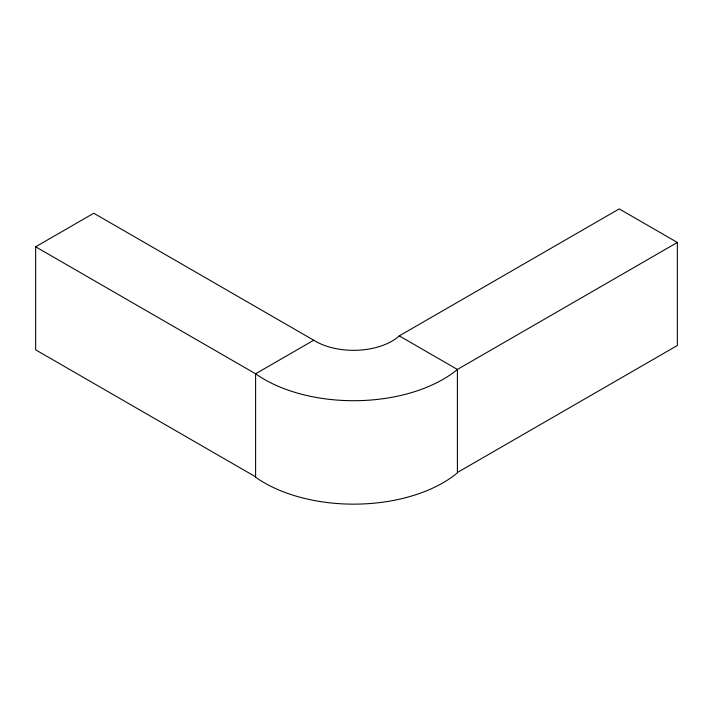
<?xml version="1.0" encoding="UTF-8"?>
<svg xmlns="http://www.w3.org/2000/svg" width="713" height="713" viewBox="0 0 713 713"><rect width="100%" height="100%" fill="white"/><g stroke="black" fill="none" stroke-linecap="round" stroke-linejoin="round"><path stroke-width="1.07" d="M255.602 476.819L35.65 349.833L35.65 246.796L93.777 213.24L313.729 340.226A54.17 31.274 0 0 0 399.271 335.885L619.223 208.9L677.35 242.465L677.35 345.493L457.398 472.487M313.729 340.226L255.602 373.79L35.65 246.796M677.35 242.465L457.398 369.45A126.424 72.984 0 0 1 255.602 373.79L255.602 477.22A126.424 72.984 0 0 0 457.398 472.888L457.398 369.45L399.271 335.885"/></g></svg>
